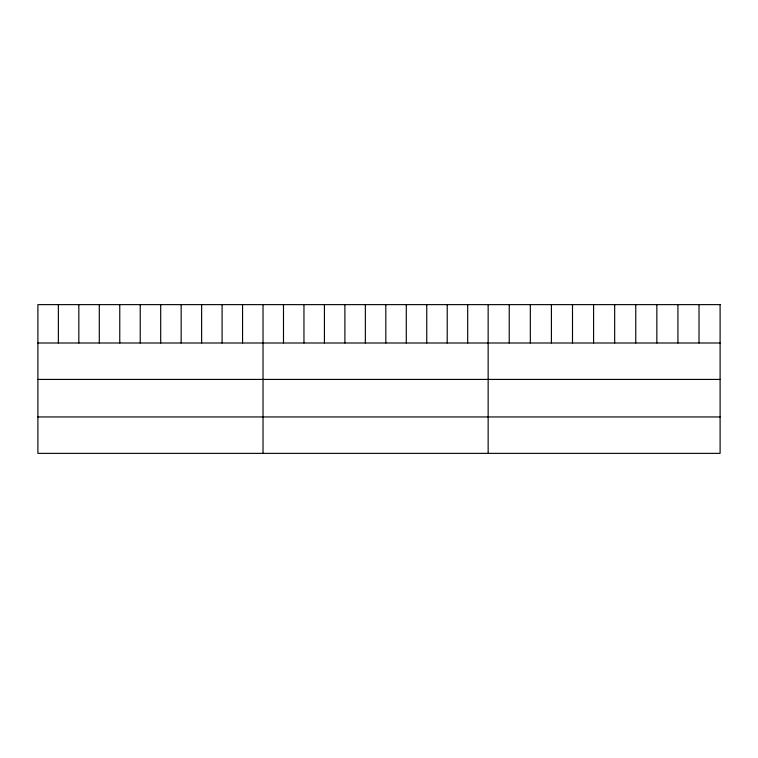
<?xml version="1.0" encoding="UTF-8"?>
<svg xmlns="http://www.w3.org/2000/svg" width="758" height="758" viewBox="0 0 758 758"><rect width="100%" height="100%" fill="white"/><g stroke="black" fill="none" stroke-linecap="round" stroke-linejoin="round"><path stroke-width="1.14" d="M37.9 342.995L720.1 342.995M37.9 379.417L720.1 379.417M37.9 416.947L720.1 416.947M699.018 304.631L699.018 342.995M677.927 304.631L677.927 342.995M656.845 304.631L656.845 342.995M635.754 304.631L635.754 342.995M614.672 304.631L614.672 342.995M593.58 304.631L593.58 342.995M572.498 304.631L572.498 342.995M551.407 304.631L551.407 342.995M530.325 304.631L530.325 342.995M509.234 304.631L509.234 342.995M488.152 304.631L488.152 453.369M467.686 304.631L467.686 342.995M447.22 304.631L447.22 342.995M426.754 304.631L426.754 342.995M406.288 304.631L406.288 342.995M385.822 304.631L385.822 342.995M365.356 304.631L365.356 342.995M344.89 304.631L344.89 342.995M324.424 304.631L324.424 342.995M303.958 304.631L303.958 342.995M283.492 304.631L283.492 342.995M263.026 304.631L263.026 453.369M242.56 304.631L242.56 342.995M222.094 304.631L222.094 342.995M201.628 304.631L201.628 342.995M181.162 304.631L181.162 342.995M160.696 304.631L160.696 342.995M140.23 304.631L140.23 342.995M119.764 304.631L119.764 342.995M99.298 304.631L99.298 342.995M78.832 304.631L78.832 342.995M58.366 304.631L58.366 342.995M720.1 304.631L37.9 304.631L37.9 453.369L720.1 453.369L720.1 304.631"/></g></svg>
